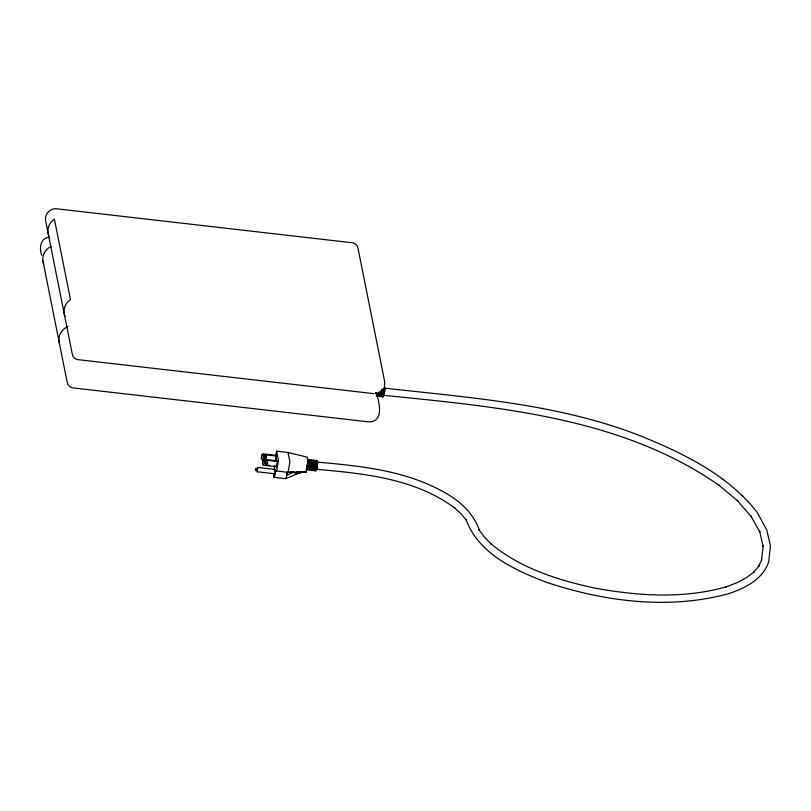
<?xml version="1.0" encoding="UTF-8"?>
<svg xmlns="http://www.w3.org/2000/svg" width="811" height="811" viewBox="0 0 811 811"><rect width="100%" height="100%" fill="white"/><g stroke="black" fill="none" stroke-linecap="round" stroke-linejoin="round"><path stroke-width="1.22" d="M384.586 385.61L384.678 381.667L358.198 249.21L357.398 246.28L355.684 244.121L353.17 242.864L56.283 208.741C49.765 208.295 44.483 214.357 45.629 220.744L72.118 353.201L72.909 356.13L74.622 358.29L77.136 359.547L374.033 393.67M381.819 389.29L381.616 392.534L381.991 389.533M380.278 390.892L380.187 392.372M315.043 463.142L315.773 460.354L317.202 460.516L317.669 462.848L316.949 468.17L306.913 467.014L307.521 462.696M307.176 459.361L308.606 459.523C307.389 467.815 311.566 468.271 310.045 459.695L311.475 459.857L311.454 466.193L311.434 465.656A3.639 0.517 -83.4 0 0 311.647 462.959M314.212 461.763A3.639 0.517 -83.4 0 1 314.303 465.99L314.313 466.528L314.344 460.182L312.904 460.019L312.884 466.355L312.864 465.818A3.639 0.517 -83.4 0 0 312.62 461.804M315.773 460.354L315.753 466.69L315.732 466.153A3.639 0.517 -83.4 0 0 315.905 462.473A3.639 0.517 -83.4 0 0 315.317 462.564M381.616 394.46L382.082 396.792L383.522 396.954L384.972 388.854L384.505 386.523L384.019 388.388M309.964 465.737L310.005 465.494A3.639 0.517 -83.4 0 0 310.147 461.591A3.639 0.517 -83.4 0 0 309.407 462.544M384.972 388.854L383.542 388.692L383.056 392.696L383.035 392.159A3.639 0.517 -83.4 0 0 383.238 388.763M276.46 455.417L275.639 461.277L276.46 455.417L263.281 453.896L261.943 454.819L261.375 457.972L262.46 459.766L277.676 461.51L276.733 466.761L263.555 465.25L262.48 463.456L263.038 460.303L264.376 459.391L277.555 460.901L277.676 461.51M261.497 458.58L261.943 454.819M262.602 464.064L263.038 460.303M275.618 456.228L276.612 451.159L288.067 452.477L307.197 457.151L308.058 461.459L306.173 471.992L288.047 472.377L276.561 470.948A5.829 0.831 -83.4 0 0 275.193 474.029A5.829 0.831 -83.4 0 1 274.017 477.385A5.829 0.831 -83.4 0 1 273.692 473.583M276.733 466.761L277.555 460.901M287.033 473.269L286.658 475.347A5.829 0.831 -83.4 0 1 285.229 478.166M274.524 470.684L275 469.457L274.493 473.756L257.3 471.779L257.117 470.867M311.16 467.217L310.481 470.289L309.052 470.116L309.721 467.055L308.261 467.024A3.639 0.517 -83.4 0 1 307.764 468.312M309.721 467.055L309.69 467.197A3.639 0.517 -83.4 0 1 308.9 467.643M316.949 468.17L316.219 470.948L314.78 470.775L315.459 467.704L313.989 467.683A3.639 0.517 -83.4 0 1 313.492 468.971M315.459 467.704L315.428 467.856A3.639 0.517 -83.4 0 1 314.638 468.302M375.594 392.899C378.149 391.541 376.314 396.011 376.213 393.659M381.322 393.558L380.653 396.62L379.224 396.457C381.494 393.659 378.494 392.108 377.794 394.612M379.893 393.386L379.132 394.491M306.67 467.937L306.183 469.792L307.622 469.954L308.292 466.883M309.305 462.483L310.045 459.695M310.988 461.712L311.475 459.857M312.417 461.885L312.904 460.019M314.019 467.541L313.35 470.613L311.921 470.451L312.59 467.379M316.716 462.371L317.202 460.516M382.082 396.792L382.731 393.862A3.639 0.517 -83.4 0 1 381.94 394.318M257.432 468.221L257.736 467.45L274.919 469.427M381.292 393.7L380.795 394.977M288.047 472.377L289.943 461.844L287.956 452.7M257.3 471.779L257.736 467.45M262.065 455.427L263.403 454.505L276.581 456.025M263.17 460.912L264.376 459.391M294.281 471.972L286.658 475.347A5.829 0.831 -83.4 0 1 288.017 472.266L292.923 471.586M302.371 471.728L295.376 474.131L304.824 471.526M49.268 237.238C40.378 237.755 38.938 248.632 41.817 255.313M294.758 473.948A5.829 0.831 -83.4 0 0 295.924 472.407L302.645 471.607L285.594 478.683L274.138 477.365M295.924 472.407L306.173 471.992M302.412 471.596L306.132 471.88M384.384 388.104C470.846 397.866 559.418 403.898 641.227 436.186C684.018 453.643 727.883 474.972 757.018 512.126L766.75 529.968L770.45 545.894L768.646 561.922C762.989 579.297 744.944 588.168 728.846 593.581L728.187 593.814C668.457 609.933 604.236 601.59 546.259 582.227C514.752 570.143 478.713 553.842 466.153 519.841L466.578 520.54L461.449 514.103L454.454 507.747L454.991 508.193C415.262 478.561 364.149 473.462 316.361 469.295M381.565 392.25L382.995 392.412M378.757 392.21L384.485 392.869M375.655 393.193L384.252 394.176M376.821 393.842L378.261 394.004M383.664 395.312C498.319 407 621.591 417.209 719.134 485.353L718.617 484.907L737.949 501.157L737.371 500.671L751.351 516.708L750.925 516.019L759.795 531.945L759.583 531.124L763.181 546.624L763.212 545.752L761.488 560.513L761.762 559.681L758.478 566.605L758.964 565.906L753.531 572.313L754.179 571.796L746.657 577.594L737.169 582.683L725.855 586.971L726.514 586.738C684.048 599.005 638.774 596.014 595.771 588.279C558.505 580.341 520.439 568.42 490.756 543.603L491.314 544.08L484.268 536.953L479.017 529.806L479.453 530.506C473.127 511.417 456.694 498.339 439.309 489.651C401.597 469.944 358.726 465.808 317.071 462.088M307.643 461.692L309.072 461.854M310.512 462.027L311.941 462.189M313.37 462.351L314.81 462.513M316.239 462.686L317.669 462.848M311.394 465.909L312.823 466.072M314.262 466.234L315.692 466.396M307.156 465.696L317.182 466.852M310.755 466.497L313.259 466.781M267.032 465.048L269.424 465.332M274.219 465.879L276.612 466.153M723.108 479.25L723.625 479.686M742.187 495.288L742.764 495.764M262.48 463.456L263.555 465.25M276.561 470.948L278.477 460.536L276.612 451.159M378.757 394.126L379.224 396.457M378.463 393.223L377.784 396.295L376.355 396.133L377.024 393.061M376.132 392.575C379.112 401.617 384.596 421.7 368.954 421.913L72.057 387.79L69.543 386.533L67.83 384.373L67.029 381.444L42.861 260.554M314.313 468.444L314.78 470.775M311.454 468.119L311.921 470.451M308.585 467.785L309.052 470.116M263.281 453.896L263.403 454.505M262.338 459.148L262.46 459.766M43.784 264.133A15.673 14.172 -11.3 0 1 51.042 246.321M59.467 343.479A15.673 14.172 -11.3 0 1 68.053 326.387M64.971 316.402A15.673 14.172 -11.3 0 1 70.486 299.634L54.388 219.122A15.673 14.172 -11.3 0 0 48.873 235.889M384.049 388.743A3.639 0.517 -83.4 0 1 384.667 388.925M384.688 389.625A3.639 0.517 -83.4 0 1 384.465 392.331L384.161 394.024A3.639 0.517 -83.4 0 1 383.37 394.481M316.746 462.736A3.639 0.517 -83.4 0 1 317.365 462.919M317.385 463.608A3.639 0.517 -83.4 0 1 317.162 466.315L316.858 468.018A3.639 0.517 -83.4 0 1 316.229 469.255M311.019 462.077A3.639 0.517 -83.4 0 1 311.576 461.753M311.13 467.359A3.639 0.517 -83.4 0 1 310.39 468.322M267.508 461.956A1.46 1.318 -11.3 0 1 264.781 462.899M264.71 461.895A1.46 1.318 -11.3 0 1 265.44 461.104M266.545 460.993A1.46 1.318 -11.3 0 1 267.174 461.347M264.031 455.823A1.46 1.318 -11.3 0 1 266.383 456.35A1.46 1.318 -11.3 0 1 264.771 458.093A1.46 1.318 -11.3 0 1 263.778 456.086M308.616 461.145A3.639 0.517 -83.4 0 1 308.565 465.332M312.559 467.521A3.639 0.517 -83.4 0 1 311.829 468.484M274.625 466.203A5.829 0.831 -83.4 0 1 274.219 469.153M255.83 469.944C256.256 472.752 256.509 464.774 255.83 469.944M264.305 458.519A1.46 1.318 -11.3 0 0 266.555 457.414A1.46 1.318 -11.3 0 0 264.467 456.228A1.46 1.318 -11.3 0 0 264.305 458.519M265.4 464.004A1.46 1.318 -11.3 0 0 267.66 462.909A1.46 1.318 -11.3 0 0 265.562 461.712A1.46 1.318 -11.3 0 0 265.4 464.004"/></g></svg>
